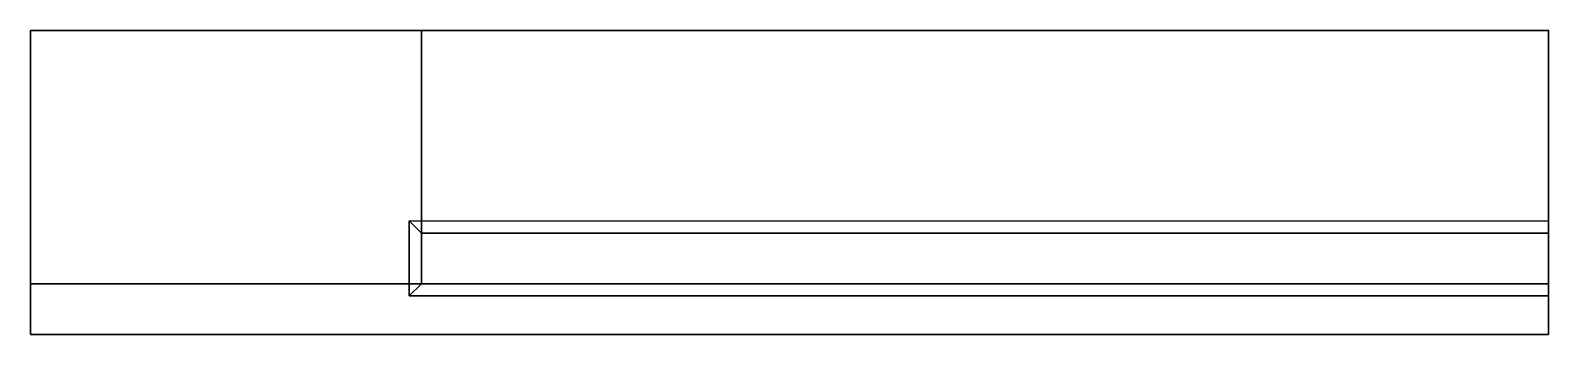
# Model space of a CAD drawing. Header units: inches. Extents: x 0 to 1500, y -300 to 0.
import ezdxf

# ---------------------------------------------------------------- set-up
doc = ezdxf.new("R2010")
doc.units = ezdxf.units.IN
doc.header["$MEASUREMENT"] = 0
doc.layers.add('Painel', color=5, linetype='Continuous')
doc.layers.add('Usinagem', color=2, linetype='Continuous')

msp = doc.modelspace()

# ---------------------------------------------------------------- linework, layer by layer
msp.add_line((374.3, -188.2), (374.3, -262.2))
at = {"layer": 'Defpoints'}
msp.add_line((1500, -300.4, 4), (1500, -0.2), dxfattribs=at)
for points in [[(386.3, -250.2, 18), (386.3, -0.1, 18), (0, 0, 18), (0, -250.2, 18)], [(386.3, -200.2, 18), (1500, -200.2, 18), (1500, -0.2, 18), (386.3, -0.1, 18)], [(1500, -300.4, 4), (1500, -0.2), (1500, -300.4), (1500, -300.4, 4)], [(0, -250.2, 18), (0, -300, 18), (1500, -300.4, 18), (1500, -250.2, 18)]]:
    msp.add_3dface(points, dxfattribs=at)
at = {"layer": 'Painel'}
for p, q in [((386.3, -200.2, 18), (386.3, -0.1, 18)), ((1500, -300.4), (1500, -0.2)), ((386.3, -250.2, 18), (0, -250.2, 18)), ((1500, -300.4, 18), (1500, -250.2, 18)), ((1500, -262.2, 3.5), (1500, -300.4, 4))]:
    msp.add_line(p, q, dxfattribs=at)
for points in [[(1500, -0.2, 18), (0, 0, 18), (0, 0), (1500, -0.2)], [(0, 0, 18), (0, -300, 18), (0, -300), (0, 0)], [(1500, -300.4), (1500.1, -0.2), (0, -0.2), (0, -300.2)], [(1500, -188.3, 2.5), (1500, -200.2, 18), (1500, -0.2, 18), (1500, -0.2)], [(374.3, -188.2), (1500, -188.2), (1500, -188.3, 2.5), (374.3, -188.2, 4)], [(374.3, -188.2, 4), (374.3, -188.2), (374.3, -262.2), (374.3, -262.2, 4)], [(1500, -300.4, 18), (1500, -250.2, 18), (1500, -262.2, 3.5), (1500, -300.4, 4)], [(374.3, -262.2), (1500, -262.2), (1500, -262.2, 3.5), (374.3, -262.2, 4)], [(1500, -300.4, 4), (1500, -262.2, 3.5), (1500, -262.2), (1500, -300.4)], [(0, -300.2), (1500, -300.4), (1500, -300.4, 18), (0, -300, 18)]]:
    msp.add_3dface(points, dxfattribs=at)
for points, invisible_edges in [([(386.3, -200.2, 18), (1500, -200.2, 18), (1500, -0.2, 18), (0, 0, 18)], 8), ([(0, -300, 18), (386.3, -300, 18), (386.3, -286.5, 18), (0, 0, 18)], 15)]:
    msp.add_3dface(points, dxfattribs=dict(at, invisible_edges=invisible_edges))
at = {"layer": 'Usinagem'}
for points in [[(386.3, -250.2, 18), (374.3, -262.2, 4), (374.3, -188.2, 4), (386.3, -200.2, 18)], [(374.3, -262.2, 4), (1500, -262.2, 3.5), (1500, -188.3, 2.5), (374.3, -188.2, 4)], [(386.3, -200.2, 18), (374.3, -188.2, 4), (1500, -188.3, 2.5), (1500, -200.2, 18)], [(1500, -250.2, 18), (1500, -262.2, 3.5), (374.3, -262.2, 4), (386.3, -250.2, 18)]]:
    msp.add_3dface(points, dxfattribs=at)

doc.saveas('drawing.dxf')
